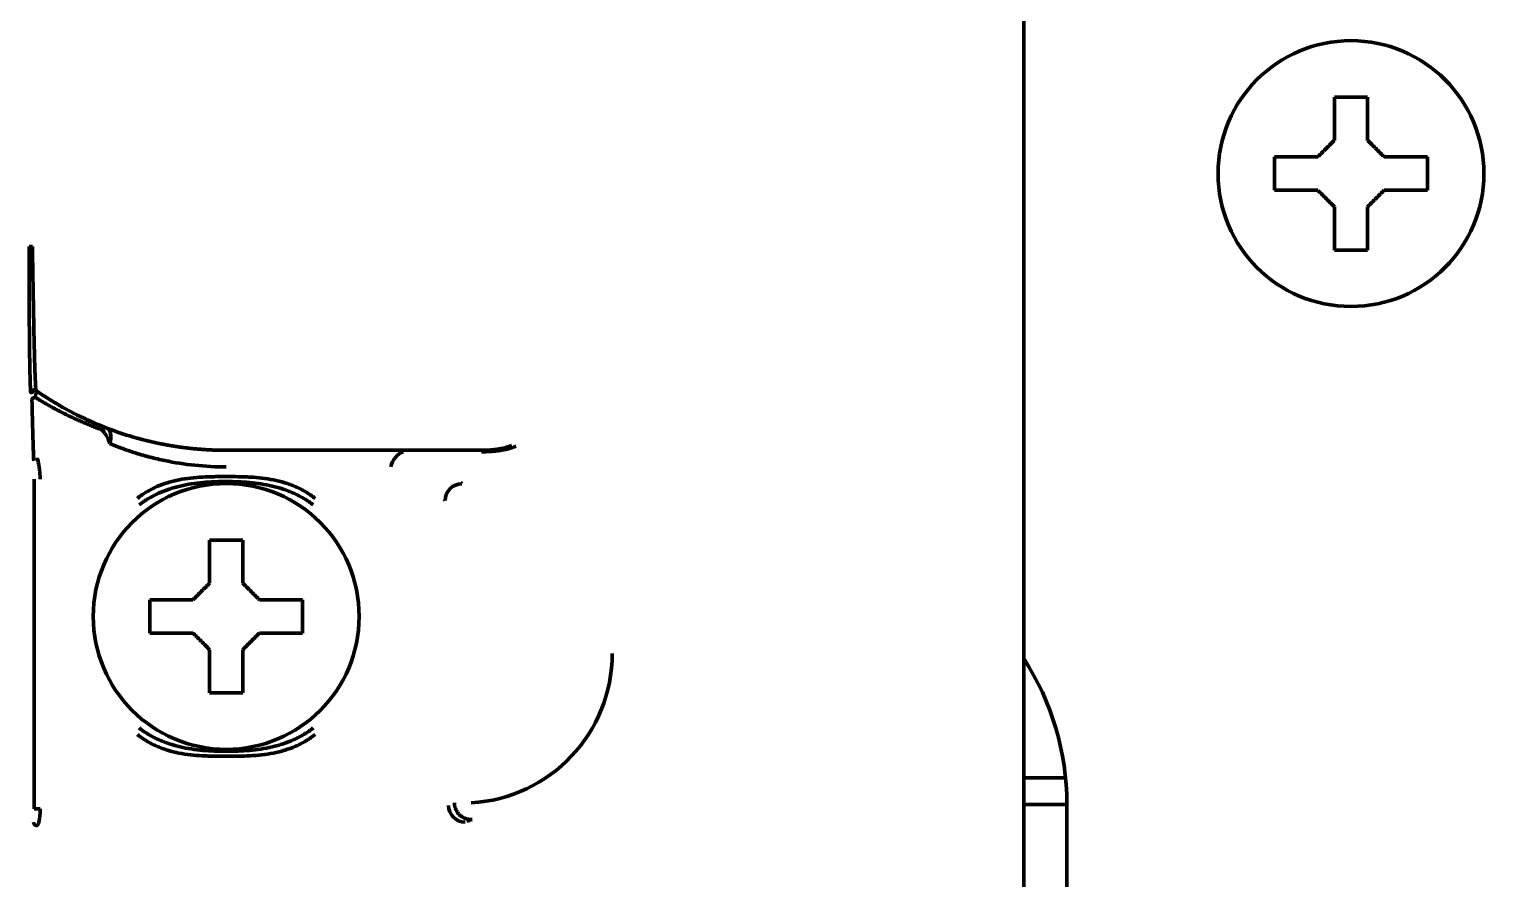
# Model space of a CAD drawing. Header units: inches. Extents: x -3022 to 7311, y 343 to 5680.
# Drawn here: x 2825.19 to 2868.97, y 5491.7 to 5517.27 of the extents above; entities that cross this region are included whole.
import ezdxf

# ---------------------------------------------------------------- set-up
doc = ezdxf.new("R2010")
doc.units = ezdxf.units.IN

msp = doc.modelspace()

# ---------------------------------------------------------------- linework, layer by layer
at = {"linetype": 'Continuous', "lineweight": 70}
for p, q in [((2855.118, 5545.609), (2855.118, 5473.598)), ((2862.667, 5512.925), (2862.667, 5513.425)), ((2867.267, 5513.425), (2867.267, 5512.925)), ((2862.667, 5512.425), (2862.667, 5512.925)), ((2867.267, 5512.925), (2867.267, 5512.425)), ((2825.286, 5510.727), (2825.186, 5510.727)), ((2825.412, 5506.386), (2825.397, 5506.396)), ((2825.422, 5506.379), (2825.412, 5506.386)), ((2831.118, 5504.598), (2831.118, 5504.598)), ((2838.799, 5504.598), (2831.118, 5504.598)), ((2825.335, 5493.812), (2825.335, 5503.731)), ((2838.211, 5503.59), (2838.173, 5503.625)), ((2837.712, 5503.092), (2837.676, 5503.126)), ((2828.818, 5499.598), (2828.818, 5500.098)), ((2833.418, 5500.098), (2833.418, 5499.598)), ((2828.818, 5499.098), (2828.818, 5499.598)), ((2833.418, 5499.598), (2833.418, 5499.098)), ((2856.379, 5494.742), (2855.117, 5494.742)), ((2825.52, 5493.812), (2825.335, 5493.812)), ((2855.118, 5493.938), (2856.418, 5493.938)), ((2856.418, 5493.956), (2856.418, 5441.456))]:
    msp.add_line(p, q, dxfattribs=at)
for centre in [(2864.967, 5512.925), (2831.118, 5499.598)]:
    msp.add_circle(centre, 4, dxfattribs=at)
for centre, radius, start, end in [((2838.235, 5498.481), 4.499, 273.2098, 0.0026), ((2848.418, 5493.956), 8, 0, 33.1242)]:
    msp.add_arc(centre, radius, start, end, dxfattribs=at)
for centre, major_axis, ratio, start_param, end_param in [((2825.372, 5506.115), (-0.1, -0.0021), 0.764151, 4.696588, 6.256133), ((2827.349, 5504.798), (-0.179, -0.467), 0.50471, 3.141589, 3.792713), ((2827.349, 5504.798), (-0.179, 0.467), 0.504709, 4.520689, 5.632076), ((2827.349, 5504.798), (0.179, 0.467), 0.504708, 4.904106, 6.283182), ((2836.448, 5504.098), (0.226, 0.446), 0.711761, 0.619546, 1.917516), ((2838.211, 5503.092), (0.424, 0.265), 0.996619, 1.014163, 2.581916), ((2838.307, 5493.91), (0.186, -0.464), 0.998896, 4.332447, 5.902482), ((2825.423, 5493.403), (-0.0707, 0.0707), 0.999695, 0.785279, 2.355718)]:
    msp.add_ellipse(centre, major_axis=major_axis, ratio=ratio, start_param=start_param, end_param=end_param, dxfattribs=at)
for points, degree in [([(2864.467, 5513.925), (2864.467, 5513.98), (2864.467, 5514.088), (2864.467, 5514.249), (2864.467, 5514.408), (2864.467, 5514.563), (2864.467, 5514.715), (2864.467, 5514.872), (2864.467, 5515.038), (2864.467, 5515.161), (2864.467, 5515.225)], 3), ([(2864.467, 5515.225), (2864.634, 5515.225), (2864.967, 5515.225), (2865.301, 5515.225), (2865.467, 5515.225)], 3), ([(2863.967, 5513.425), (2863.991, 5513.449), (2864.039, 5513.496), (2864.11, 5513.568), (2864.181, 5513.639), (2864.253, 5513.711), (2864.324, 5513.782), (2864.396, 5513.854), (2864.443, 5513.901), (2864.467, 5513.925)], 3), ([(2865.467, 5513.925), (2865.493, 5513.899), (2865.545, 5513.848), (2865.618, 5513.774), (2865.69, 5513.703), (2865.76, 5513.632), (2865.829, 5513.563), (2865.898, 5513.494), (2865.944, 5513.448), (2865.967, 5513.425)], 3), ([(2865.967, 5513.425), (2866.022, 5513.425), (2866.13, 5513.425), (2866.291, 5513.425), (2866.45, 5513.425), (2866.606, 5513.425), (2866.757, 5513.425), (2866.914, 5513.425), (2867.08, 5513.425), (2867.203, 5513.425), (2867.267, 5513.425)], 3), ([(2863.967, 5512.425), (2863.913, 5512.425), (2863.805, 5512.425), (2863.643, 5512.425), (2863.484, 5512.425), (2863.329, 5512.425), (2863.177, 5512.425), (2863.021, 5512.425), (2862.855, 5512.425), (2862.731, 5512.425), (2862.667, 5512.425)], 3), ([(2864.467, 5511.925), (2864.441, 5511.951), (2864.39, 5512.003), (2864.316, 5512.076), (2864.245, 5512.148), (2864.174, 5512.218), (2864.105, 5512.287), (2864.036, 5512.356), (2863.99, 5512.402), (2863.967, 5512.425)], 3), ([(2865.967, 5512.425), (2865.944, 5512.402), (2865.896, 5512.354), (2865.825, 5512.283), (2865.753, 5512.211), (2865.682, 5512.14), (2865.61, 5512.068), (2865.539, 5511.997), (2865.491, 5511.949), (2865.467, 5511.925)], 3), ([(2865.467, 5511.925), (2865.467, 5511.871), (2865.467, 5511.763), (2865.467, 5511.601), (2865.467, 5511.442), (2865.467, 5511.287), (2865.467, 5511.135), (2865.467, 5510.979), (2865.467, 5510.813), (2865.467, 5510.689), (2865.467, 5510.625)], 3), ([(2825.24, 5506.314), (2825.238, 5506.315), (2825.233, 5506.338), (2825.226, 5506.45), (2825.218, 5506.658), (2825.21, 5506.985), (2825.202, 5507.447), (2825.196, 5507.98), (2825.192, 5508.477), (2825.19, 5508.936), (2825.188, 5509.363), (2825.187, 5509.752), (2825.186, 5510.108), (2825.186, 5510.433), (2825.186, 5510.632), (2825.186, 5510.727)], 3), ([(2865.467, 5510.625), (2865.301, 5510.625), (2864.967, 5510.625), (2864.634, 5510.625), (2864.467, 5510.625)], 3), ([(2825.372, 5506.192), (2825.375, 5506.211), (2825.381, 5506.246), (2825.389, 5506.286), (2825.395, 5506.317), (2825.401, 5506.341), (2825.407, 5506.358), (2825.411, 5506.37), (2825.415, 5506.377), (2825.419, 5506.38), (2825.421, 5506.38), (2825.422, 5506.379)], 3), ([(2825.422, 5506.378), (2825.417, 5506.382)], 1), ([(2825.326, 5504.281), (2825.316, 5504.504), (2825.297, 5505.034), (2825.28, 5505.727), (2825.272, 5506.115)], 3), ([(2825.52, 5503.731), (2825.52, 5503.745), (2825.519, 5503.775), (2825.516, 5503.824), (2825.512, 5503.875), (2825.508, 5503.928), (2825.502, 5503.984), (2825.495, 5504.041), (2825.487, 5504.099), (2825.477, 5504.157), (2825.467, 5504.215), (2825.455, 5504.272), (2825.441, 5504.327), (2825.431, 5504.36), (2825.426, 5504.374)], 3), ([(2830.618, 5500.598), (2830.618, 5500.652), (2830.618, 5500.76), (2830.618, 5500.922), (2830.618, 5501.081), (2830.618, 5501.236), (2830.618, 5501.388), (2830.618, 5501.545), (2830.618, 5501.711), (2830.618, 5501.834), (2830.618, 5501.898)], 3), ([(2830.618, 5501.898), (2830.785, 5501.898), (2831.118, 5501.898), (2831.451, 5501.898), (2831.618, 5501.898)], 3), ([(2830.118, 5500.098), (2830.142, 5500.122), (2830.189, 5500.169), (2830.261, 5500.241), (2830.332, 5500.312), (2830.403, 5500.384), (2830.475, 5500.455), (2830.546, 5500.526), (2830.594, 5500.574), (2830.618, 5500.598)], 3), ([(2831.618, 5500.598), (2831.644, 5500.572), (2831.695, 5500.521), (2831.769, 5500.447), (2831.841, 5500.375), (2831.911, 5500.305), (2831.98, 5500.236), (2832.049, 5500.167), (2832.095, 5500.121), (2832.118, 5500.098)], 3), ([(2832.118, 5500.098), (2832.172, 5500.098), (2832.28, 5500.098), (2832.442, 5500.098), (2832.601, 5500.098), (2832.756, 5500.098), (2832.908, 5500.098), (2833.064, 5500.098), (2833.231, 5500.098), (2833.354, 5500.098), (2833.418, 5500.098)], 3), ([(2830.118, 5499.098), (2830.064, 5499.098), (2829.956, 5499.098), (2829.794, 5499.098), (2829.635, 5499.098), (2829.48, 5499.098), (2829.328, 5499.098), (2829.172, 5499.098), (2829.005, 5499.098), (2828.882, 5499.098), (2828.818, 5499.098)], 3), ([(2830.618, 5498.598), (2830.592, 5498.624), (2830.541, 5498.675), (2830.467, 5498.749), (2830.395, 5498.821), (2830.325, 5498.891), (2830.256, 5498.96), (2830.187, 5499.029), (2830.141, 5499.075), (2830.118, 5499.098)], 3), ([(2832.118, 5499.098), (2832.094, 5499.074), (2832.047, 5499.027), (2831.975, 5498.955), (2831.904, 5498.884), (2831.833, 5498.813), (2831.761, 5498.741), (2831.69, 5498.67), (2831.642, 5498.622), (2831.618, 5498.598)], 3), ([(2831.618, 5498.598), (2831.618, 5498.544), (2831.618, 5498.436), (2831.618, 5498.274), (2831.618, 5498.115), (2831.618, 5497.96), (2831.618, 5497.808), (2831.618, 5497.652), (2831.618, 5497.485), (2831.618, 5497.362), (2831.618, 5497.298)], 3), ([(2831.618, 5497.298), (2831.451, 5497.298), (2831.118, 5497.298), (2830.785, 5497.298), (2830.618, 5497.298)], 3), ([(2838.514, 5493.49), (2838.462, 5493.468), (2838.41, 5493.448), (2838.358, 5493.429)], 3)]:
    msp.add_open_spline(points, degree=degree, dxfattribs=at)
for points, knots in [([(2865.467, 5515.225), (2865.467, 5515.022), (2865.467, 5514.813), (2865.467, 5514.488), (2865.467, 5514.378), (2865.467, 5514.154), (2865.467, 5514.041), (2865.467, 5513.925)], [0, 0, 0, 0, 0.5, 0.5, 0.75, 0.75, 1, 1, 1, 1]), ([(2862.667, 5513.425), (2862.87, 5513.425), (2863.08, 5513.425), (2863.405, 5513.425), (2863.515, 5513.425), (2863.739, 5513.425), (2863.852, 5513.425), (2863.967, 5513.425)], [0, 0, 0, 0, 0.5, 0.5, 0.75, 0.75, 1, 1, 1, 1]), ([(2867.267, 5512.425), (2867.064, 5512.425), (2866.855, 5512.425), (2866.53, 5512.425), (2866.42, 5512.425), (2866.196, 5512.425), (2866.083, 5512.425), (2865.967, 5512.425)], [0, 0, 0, 0, 0.5, 0.5, 0.75, 0.75, 1, 1, 1, 1]), ([(2864.467, 5510.625), (2864.467, 5510.828), (2864.467, 5511.038), (2864.467, 5511.363), (2864.467, 5511.473), (2864.467, 5511.696), (2864.467, 5511.81), (2864.467, 5511.925)], [0, 0, 0, 0, 0.5, 0.5, 0.75, 0.75, 1, 1, 1, 1]), ([(2825.397, 5506.396), (2825.397, 5506.396), (2825.394, 5506.401), (2825.388, 5506.446), (2825.378, 5506.6), (2825.366, 5506.874), (2825.353, 5507.281), (2825.34, 5507.787), (2825.328, 5508.32), (2825.318, 5508.824), (2825.31, 5509.286), (2825.302, 5509.707), (2825.296, 5510.09), (2825.291, 5510.425), (2825.287, 5510.634), (2825.286, 5510.727)], [0, 0, 0, 0, 0.013537, 0.087967, 0.171477, 0.265427, 0.371587, 0.484999, 0.587268, 0.677066, 0.757422, 0.829358, 0.894159, 0.952865, 1, 1, 1, 1]), ([(2825.397, 5506.396), (2825.382, 5506.406), (2825.365, 5506.413), (2825.328, 5506.415), (2825.31, 5506.411), (2825.278, 5506.394), (2825.264, 5506.381), (2825.245, 5506.35), (2825.24, 5506.332), (2825.24, 5506.314)], [0, 0, 0, 0, 0.25, 0.25, 0.5, 0.5, 0.75, 0.75, 1, 1, 1, 1]), ([(2831.118, 5504.598), (2830.61, 5504.598), (2830.103, 5504.637), (2829.1, 5504.791), (2828.604, 5504.906), (2827.636, 5505.21), (2827.163, 5505.399), (2826.252, 5505.847), (2825.814, 5506.106), (2825.397, 5506.396)], [0, 0, 0, 0, 0.25, 0.25, 0.5, 0.5, 0.75, 0.75, 1, 1, 1, 1]), ([(2827.529, 5505.264), (2827.339, 5505.337), (2827.153, 5505.415), (2826.789, 5505.581), (2826.61, 5505.669), (2826.26, 5505.855), (2826.088, 5505.953), (2825.75, 5506.159), (2825.584, 5506.266), (2825.422, 5506.379)], [0, 0, 0, 0, 0.25, 0.25, 0.5, 0.5, 0.75, 0.75, 1, 1, 1, 1]), ([(2827.349, 5505.224), (2827.333, 5505.23), (2827.302, 5505.241), (2827.255, 5505.259), (2827.207, 5505.277), (2827.16, 5505.295), (2827.113, 5505.314), (2827.065, 5505.333), (2827.018, 5505.352), (2826.97, 5505.371), (2826.923, 5505.391), (2826.875, 5505.411), (2826.827, 5505.431), (2826.78, 5505.452), (2826.732, 5505.473), (2826.684, 5505.494), (2826.636, 5505.515), (2826.588, 5505.537), (2826.54, 5505.559), (2826.492, 5505.582), (2826.444, 5505.604), (2826.383, 5505.634), (2826.31, 5505.669), (2826.224, 5505.712), (2826.138, 5505.756), (2826.052, 5505.801), (2825.967, 5505.846), (2825.881, 5505.893), (2825.796, 5505.94), (2825.711, 5505.988), (2825.626, 5506.038), (2825.541, 5506.088), (2825.457, 5506.139), (2825.4, 5506.174), (2825.372, 5506.192)], [0, 0, 0, 0, 0.022367, 0.04483, 0.067389, 0.090046, 0.112799, 0.13565, 0.158599, 0.181646, 0.204792, 0.228037, 0.251382, 0.274827, 0.298372, 0.322018, 0.345765, 0.369613, 0.393564, 0.417616, 0.441771, 0.466028, 0.509546, 0.553236, 0.5971, 0.64114, 0.685357, 0.729754, 0.774331, 0.819092, 0.864038, 0.90917, 0.95449, 1, 1, 1, 1]), ([(2827.614, 5504.798), (2827.866, 5504.694), (2828.131, 5504.597), (2828.545, 5504.468), (2828.686, 5504.428), (2828.973, 5504.354), (2829.119, 5504.319), (2829.563, 5504.227), (2829.868, 5504.179), (2830.488, 5504.115), (2830.803, 5504.098), (2831.118, 5504.098)], [0, 0, 0, 0, 0.25, 0.25, 0.375, 0.375, 0.5, 0.5, 0.75, 0.75, 1, 1, 1, 1]), ([(2828.374, 5504.982), (2828.376, 5504.981), (2828.389, 5504.978), (2828.413, 5504.971), (2828.445, 5504.962), (2828.478, 5504.953), (2828.51, 5504.944), (2828.543, 5504.935), (2828.576, 5504.927), (2828.608, 5504.918), (2828.641, 5504.91), (2828.674, 5504.901), (2828.707, 5504.893), (2828.74, 5504.885), (2828.773, 5504.877), (2828.806, 5504.869), (2828.839, 5504.861), (2828.872, 5504.853), (2828.905, 5504.846), (2828.939, 5504.838), (2828.972, 5504.831), (2829.005, 5504.824), (2829.039, 5504.817), (2829.072, 5504.81), (2829.106, 5504.803), (2829.139, 5504.796), (2829.173, 5504.789), (2829.206, 5504.782), (2829.24, 5504.776), (2829.274, 5504.77), (2829.308, 5504.763), (2829.342, 5504.757), (2829.375, 5504.751), (2829.409, 5504.745), (2829.443, 5504.739), (2829.477, 5504.734), (2829.511, 5504.728), (2829.545, 5504.722), (2829.58, 5504.717), (2829.614, 5504.712), (2829.648, 5504.707), (2829.682, 5504.702), (2829.717, 5504.697), (2829.751, 5504.692), (2829.785, 5504.687), (2829.82, 5504.683), (2829.854, 5504.678), (2829.889, 5504.674), (2829.923, 5504.67), (2829.958, 5504.666), (2829.993, 5504.662), (2830.027, 5504.658), (2830.062, 5504.654), (2830.097, 5504.65), (2830.132, 5504.647), (2830.166, 5504.643), (2830.201, 5504.64), (2830.236, 5504.637), (2830.271, 5504.634), (2830.306, 5504.631), (2830.341, 5504.628), (2830.376, 5504.626), (2830.411, 5504.623), (2830.446, 5504.621), (2830.481, 5504.618), (2830.516, 5504.616), (2830.552, 5504.614), (2830.587, 5504.612), (2830.622, 5504.61), (2830.657, 5504.609), (2830.692, 5504.607), (2830.728, 5504.606), (2830.763, 5504.604), (2830.799, 5504.603), (2830.834, 5504.602), (2830.869, 5504.601), (2830.905, 5504.6), (2830.94, 5504.6), (2830.976, 5504.599), (2831.011, 5504.599), (2831.047, 5504.598), (2831.082, 5504.598), (2831.106, 5504.598), (2831.118, 5504.598)], [0, 0, 0, 0, 0.002576, 0.015434, 0.028273, 0.041096, 0.053901, 0.066688, 0.079459, 0.092213, 0.104951, 0.117673, 0.13038, 0.143071, 0.155747, 0.168409, 0.181055, 0.193688, 0.206307, 0.218913, 0.231505, 0.244085, 0.256652, 0.269207, 0.281749, 0.294281, 0.306801, 0.319309, 0.331808, 0.344296, 0.356774, 0.369242, 0.381701, 0.394151, 0.406592, 0.419025, 0.43145, 0.443867, 0.456276, 0.468679, 0.481075, 0.493464, 0.505847, 0.518225, 0.530597, 0.542964, 0.555326, 0.567684, 0.580037, 0.592387, 0.604734, 0.617077, 0.629417, 0.641756, 0.654092, 0.666426, 0.678759, 0.69109, 0.703421, 0.715752, 0.728082, 0.740413, 0.752744, 0.765076, 0.777409, 0.789744, 0.802081, 0.81442, 0.826762, 0.839106, 0.851454, 0.863805, 0.87616, 0.88852, 0.900884, 0.913253, 0.925627, 0.938007, 0.950392, 0.962784, 0.975182, 0.987588, 1, 1, 1, 1]), ([(2838.799, 5504.598), (2838.806, 5504.598), (2838.819, 5504.598), (2838.84, 5504.598), (2838.86, 5504.598), (2838.88, 5504.599), (2838.9, 5504.599), (2838.919, 5504.6), (2838.939, 5504.6), (2838.959, 5504.601), (2838.978, 5504.602), (2838.998, 5504.603), (2839.017, 5504.604), (2839.036, 5504.605), (2839.055, 5504.606), (2839.074, 5504.607), (2839.093, 5504.609), (2839.112, 5504.61), (2839.13, 5504.612), (2839.149, 5504.614), (2839.167, 5504.616), (2839.186, 5504.618), (2839.204, 5504.62), (2839.222, 5504.622), (2839.24, 5504.624), (2839.258, 5504.627), (2839.275, 5504.629), (2839.316, 5504.635), (2839.38, 5504.647), (2839.464, 5504.665), (2839.546, 5504.687), (2839.625, 5504.713), (2839.675, 5504.732), (2839.7, 5504.742), (2839.7, 5504.742)], [0, 0, 0, 0, 0.020634, 0.041151, 0.061554, 0.081845, 0.102027, 0.122105, 0.142081, 0.161958, 0.181741, 0.201433, 0.221038, 0.240559, 0.260001, 0.279367, 0.298662, 0.31789, 0.337055, 0.356162, 0.375216, 0.39422, 0.41318, 0.4321, 0.450986, 0.469842, 0.488674, 0.507486, 0.601277, 0.69672, 0.794518, 0.895363, 0.999923, 1, 1, 1, 1]), ([(2838.799, 5504.555), (2838.807, 5504.555), (2838.823, 5504.555), (2838.846, 5504.555), (2838.869, 5504.555), (2838.893, 5504.556), (2838.916, 5504.556), (2838.939, 5504.557), (2838.961, 5504.557), (2838.984, 5504.558), (2839.006, 5504.559), (2839.029, 5504.56), (2839.051, 5504.562), (2839.073, 5504.563), (2839.094, 5504.564), (2839.116, 5504.566), (2839.137, 5504.567), (2839.158, 5504.569), (2839.179, 5504.571), (2839.2, 5504.573), (2839.221, 5504.575), (2839.241, 5504.577), (2839.261, 5504.58), (2839.281, 5504.582), (2839.3, 5504.584), (2839.32, 5504.587), (2839.339, 5504.59), (2839.385, 5504.596), (2839.458, 5504.609), (2839.555, 5504.63), (2839.651, 5504.654), (2839.744, 5504.683), (2839.804, 5504.704), (2839.833, 5504.716), (2839.833, 5504.716)], [0, 0, 0, 0, 0.020912, 0.041707, 0.062387, 0.082955, 0.103413, 0.123763, 0.144004, 0.164134, 0.184148, 0.204041, 0.223811, 0.243454, 0.262968, 0.282351, 0.301601, 0.320715, 0.339694, 0.358536, 0.377241, 0.395807, 0.414236, 0.432527, 0.450681, 0.468699, 0.486581, 0.504328, 0.598677, 0.695534, 0.794845, 0.896422, 0.999951, 1, 1, 1, 1]), ([(2833.791, 5503.152), (2833.701, 5503.224), (2833.608, 5503.289), (2833.413, 5503.405), (2833.312, 5503.457), (2833.154, 5503.526), (2833.1, 5503.548), (2833.018, 5503.578), (2832.991, 5503.588), (2832.936, 5503.606), (2832.797, 5503.65), (2832.655, 5503.685), (2832.427, 5503.73), (2832.195, 5503.765), (2831.959, 5503.784), (2831.78, 5503.794), (2831.721, 5503.796), (2831.601, 5503.801), (2831.541, 5503.802), (2831.36, 5503.806), (2831.24, 5503.807), (2831.059, 5503.807), (2830.999, 5503.806), (2830.879, 5503.805), (2830.818, 5503.805), (2830.639, 5503.801), (2830.52, 5503.797), (2830.164, 5503.778), (2829.929, 5503.754), (2829.669, 5503.702), (2829.64, 5503.696), (2829.582, 5503.684), (2829.554, 5503.677), (2829.468, 5503.656), (2829.299, 5503.609), (2829.137, 5503.55), (2828.928, 5503.459), (2828.826, 5503.407), (2828.703, 5503.334), (2828.679, 5503.318), (2828.631, 5503.287), (2828.607, 5503.271), (2828.536, 5503.222), (2828.49, 5503.188), (2828.445, 5503.152)], [0, 0, 0, 0, 0.0625, 0.0625, 0.125, 0.125, 0.15625, 0.15625, 0.171875, 0.171875, 0.1875, 0.25, 0.25, 0.3125, 0.375, 0.375, 0.40625, 0.40625, 0.4375, 0.4375, 0.5, 0.5, 0.53125, 0.53125, 0.5625, 0.5625, 0.625, 0.625, 0.75, 0.75, 0.765625, 0.765625, 0.78125, 0.78125, 0.8125, 0.875, 0.875, 0.9375, 0.9375, 0.953125, 0.953125, 0.96875, 0.96875, 1, 1, 1, 1]), ([(2833.738, 5502.955), (2833.648, 5503.025), (2833.554, 5503.089), (2833.36, 5503.205), (2833.259, 5503.257), (2833.103, 5503.328), (2833.05, 5503.35), (2832.97, 5503.381), (2832.943, 5503.392), (2832.888, 5503.411), (2832.752, 5503.458), (2832.614, 5503.496), (2832.279, 5503.574), (2832.051, 5503.607), (2831.704, 5503.638), (2831.587, 5503.645), (2831.353, 5503.655), (2831.236, 5503.657), (2831.061, 5503.657), (2831.002, 5503.656), (2830.885, 5503.654), (2830.827, 5503.652), (2830.652, 5503.645), (2830.536, 5503.638), (2830.19, 5503.608), (2829.962, 5503.575), (2829.708, 5503.516), (2829.68, 5503.51), (2829.624, 5503.495), (2829.596, 5503.488), (2829.512, 5503.464), (2829.457, 5503.448), (2829.293, 5503.393), (2829.187, 5503.352), (2828.98, 5503.259), (2828.879, 5503.206), (2828.757, 5503.133), (2828.732, 5503.118), (2828.684, 5503.088), (2828.66, 5503.072), (2828.589, 5503.024), (2828.543, 5502.99), (2828.498, 5502.955)], [0, 0, 0, 0, 0.0625, 0.0625, 0.125, 0.125, 0.15625, 0.15625, 0.171875, 0.171875, 0.1875, 0.25, 0.25, 0.375, 0.375, 0.4375, 0.4375, 0.5, 0.5, 0.53125, 0.53125, 0.5625, 0.5625, 0.625, 0.625, 0.75, 0.75, 0.765625, 0.765625, 0.78125, 0.78125, 0.8125, 0.8125, 0.875, 0.875, 0.9375, 0.9375, 0.953125, 0.953125, 0.96875, 0.96875, 1, 1, 1, 1]), ([(2831.618, 5501.898), (2831.618, 5501.695), (2831.618, 5501.485), (2831.618, 5501.16), (2831.618, 5501.05), (2831.618, 5500.827), (2831.618, 5500.713), (2831.618, 5500.598)], [0, 0, 0, 0, 0.5, 0.5, 0.75, 0.75, 1, 1, 1, 1]), ([(2828.818, 5500.098), (2829.021, 5500.098), (2829.231, 5500.098), (2829.556, 5500.098), (2829.666, 5500.098), (2829.889, 5500.098), (2830.003, 5500.098), (2830.118, 5500.098)], [0, 0, 0, 0, 0.5, 0.5, 0.75, 0.75, 1, 1, 1, 1]), ([(2833.418, 5499.098), (2833.215, 5499.098), (2833.005, 5499.098), (2832.68, 5499.098), (2832.57, 5499.098), (2832.347, 5499.098), (2832.233, 5499.098), (2832.118, 5499.098)], [0, 0, 0, 0, 0.5, 0.5, 0.75, 0.75, 1, 1, 1, 1]), ([(2830.618, 5497.298), (2830.618, 5497.501), (2830.618, 5497.711), (2830.618, 5498.036), (2830.618, 5498.146), (2830.618, 5498.369), (2830.618, 5498.483), (2830.618, 5498.598)], [0, 0, 0, 0, 0.5, 0.5, 0.75, 0.75, 1, 1, 1, 1]), ([(2828.445, 5496.044), (2828.535, 5495.972), (2828.628, 5495.908), (2828.823, 5495.791), (2828.924, 5495.739), (2829.082, 5495.67), (2829.136, 5495.648), (2829.218, 5495.618), (2829.245, 5495.609), (2829.3, 5495.59), (2829.439, 5495.546), (2829.581, 5495.511), (2829.809, 5495.466), (2830.041, 5495.431), (2830.277, 5495.412), (2830.456, 5495.402), (2830.515, 5495.4), (2830.635, 5495.396), (2830.695, 5495.394), (2830.876, 5495.39), (2830.996, 5495.389), (2831.177, 5495.389), (2831.237, 5495.39), (2831.357, 5495.391), (2831.418, 5495.391), (2831.597, 5495.395), (2831.716, 5495.399), (2832.072, 5495.419), (2832.307, 5495.443), (2832.567, 5495.494), (2832.596, 5495.5), (2832.654, 5495.512), (2832.682, 5495.519), (2832.768, 5495.54), (2832.937, 5495.587), (2833.099, 5495.646), (2833.308, 5495.737), (2833.41, 5495.789), (2833.533, 5495.863), (2833.557, 5495.878), (2833.605, 5495.909), (2833.629, 5495.925), (2833.7, 5495.974), (2833.746, 5496.008), (2833.791, 5496.044)], [0, 0, 0, 0, 0.0625, 0.0625, 0.125, 0.125, 0.15625, 0.15625, 0.171875, 0.171875, 0.1875, 0.25, 0.25, 0.3125, 0.375, 0.375, 0.40625, 0.40625, 0.4375, 0.4375, 0.5, 0.5, 0.53125, 0.53125, 0.5625, 0.5625, 0.625, 0.625, 0.75, 0.75, 0.765625, 0.765625, 0.78125, 0.78125, 0.8125, 0.875, 0.875, 0.9375, 0.9375, 0.953125, 0.953125, 0.96875, 0.96875, 1, 1, 1, 1]), ([(2828.498, 5496.241), (2828.588, 5496.171), (2828.682, 5496.107), (2828.876, 5495.991), (2828.977, 5495.939), (2829.133, 5495.868), (2829.186, 5495.846), (2829.266, 5495.815), (2829.293, 5495.805), (2829.348, 5495.785), (2829.484, 5495.738), (2829.622, 5495.7), (2829.957, 5495.622), (2830.185, 5495.589), (2830.532, 5495.558), (2830.649, 5495.551), (2830.883, 5495.542), (2831, 5495.539), (2831.175, 5495.539), (2831.234, 5495.54), (2831.351, 5495.542), (2831.409, 5495.544), (2831.584, 5495.551), (2831.7, 5495.558), (2832.046, 5495.588), (2832.274, 5495.621), (2832.528, 5495.68), (2832.556, 5495.686), (2832.612, 5495.701), (2832.64, 5495.708), (2832.724, 5495.732), (2832.779, 5495.748), (2832.943, 5495.803), (2833.049, 5495.844), (2833.256, 5495.937), (2833.357, 5495.99), (2833.479, 5496.063), (2833.504, 5496.078), (2833.552, 5496.109), (2833.576, 5496.124), (2833.647, 5496.173), (2833.693, 5496.206), (2833.738, 5496.241)], [0, 0, 0, 0, 0.0625, 0.0625, 0.125, 0.125, 0.15625, 0.15625, 0.171875, 0.171875, 0.1875, 0.25, 0.25, 0.375, 0.375, 0.4375, 0.4375, 0.5, 0.5, 0.53125, 0.53125, 0.5625, 0.5625, 0.625, 0.625, 0.75, 0.75, 0.765625, 0.765625, 0.78125, 0.78125, 0.8125, 0.8125, 0.875, 0.875, 0.9375, 0.9375, 0.953125, 0.953125, 0.96875, 0.96875, 1, 1, 1, 1]), ([(2825.423, 5493.303), (2825.424, 5493.304), (2825.425, 5493.304), (2825.427, 5493.304), (2825.429, 5493.305), (2825.431, 5493.306), (2825.433, 5493.307), (2825.435, 5493.309), (2825.437, 5493.31), (2825.438, 5493.312), (2825.44, 5493.314), (2825.442, 5493.316), (2825.444, 5493.318), (2825.446, 5493.321), (2825.447, 5493.323), (2825.449, 5493.326), (2825.451, 5493.329), (2825.452, 5493.332), (2825.454, 5493.335), (2825.456, 5493.339), (2825.457, 5493.342), (2825.459, 5493.346), (2825.461, 5493.349), (2825.462, 5493.353), (2825.464, 5493.357), (2825.465, 5493.361), (2825.467, 5493.365), (2825.468, 5493.37), (2825.47, 5493.374), (2825.471, 5493.379), (2825.473, 5493.383), (2825.474, 5493.388), (2825.475, 5493.393), (2825.477, 5493.397), (2825.478, 5493.402), (2825.479, 5493.408), (2825.481, 5493.413), (2825.482, 5493.418), (2825.483, 5493.423), (2825.484, 5493.429), (2825.486, 5493.434), (2825.487, 5493.44), (2825.488, 5493.445), (2825.489, 5493.451), (2825.49, 5493.456), (2825.491, 5493.462), (2825.492, 5493.468), (2825.495, 5493.482), (2825.499, 5493.504), (2825.503, 5493.536), (2825.507, 5493.572), (2825.511, 5493.604), (2825.513, 5493.631), (2825.515, 5493.65), (2825.516, 5493.669), (2825.517, 5493.688), (2825.518, 5493.707), (2825.518, 5493.725), (2825.519, 5493.744), (2825.52, 5493.762), (2825.52, 5493.779), (2825.52, 5493.796), (2825.52, 5493.806), (2825.52, 5493.812)], [0, 0, 0, 0, 0.015383, 0.030642, 0.04578, 0.060796, 0.07569, 0.090464, 0.105118, 0.119651, 0.134066, 0.148361, 0.162537, 0.176595, 0.190535, 0.204357, 0.218062, 0.231651, 0.245122, 0.258478, 0.271717, 0.284841, 0.297849, 0.310743, 0.323521, 0.336185, 0.348735, 0.361171, 0.373493, 0.385703, 0.397799, 0.409782, 0.421652, 0.43341, 0.445056, 0.45659, 0.468013, 0.479324, 0.490524, 0.501614, 0.512592, 0.523459, 0.534216, 0.544863, 0.5554, 0.565828, 0.576145, 0.586353, 0.635571, 0.684796, 0.734095, 0.783531, 0.806444, 0.828729, 0.850396, 0.871438, 0.891831, 0.911565, 0.930648, 0.949062, 0.966772, 0.983755, 1, 1, 1, 1]), ([(2837.987, 5493.989), (2837.987, 5493.955), (2837.991, 5493.921), (2838.004, 5493.855), (2838.015, 5493.823), (2838.041, 5493.76), (2838.058, 5493.731), (2838.097, 5493.675), (2838.119, 5493.649), (2838.168, 5493.603), (2838.195, 5493.582), (2838.253, 5493.546), (2838.283, 5493.531), (2838.347, 5493.508), (2838.38, 5493.5), (2838.447, 5493.49), (2838.481, 5493.488), (2838.515, 5493.49)], [0, 0, 0, 0, 0.125, 0.125, 0.25, 0.25, 0.375, 0.375, 0.5, 0.5, 0.625, 0.625, 0.75, 0.75, 0.875, 0.875, 1, 1, 1, 1])]:
    msp.add_open_spline(points, degree=3, knots=knots, dxfattribs=at)
msp.add_rational_spline([(2825.422, 5506.379), (2825.346, 5506.431), (2825.265, 5506.389), (2825.265, 5506.297)], [1.36619164033, 0.877938591462, 0.877936119901, 1.36618422565], degree=3, dxfattribs=at)

doc.saveas('drawing.dxf')
